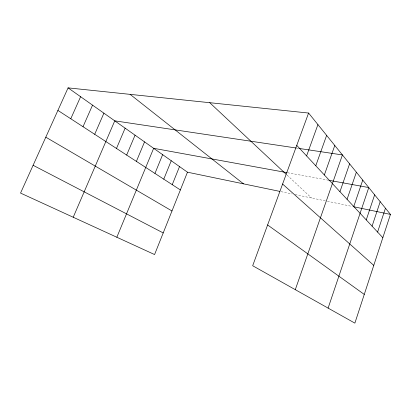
<?xml version="1.0" encoding="UTF-8"?>
<svg xmlns="http://www.w3.org/2000/svg" width="411" height="411" viewBox="0 0 411 411"><rect width="100%" height="100%" fill="white"/><g stroke="black" fill="none" stroke-linecap="round" stroke-linejoin="round"><path stroke-width="0.31" stroke-dasharray="2.06 1.54" d="M296.994 148.13L298.252 148.32M287.582 172.743L328.307 180.172M281.037 191.649L292.062 193.941M295.119 194.578L325.574 200.907M327.397 201.287L352.278 206.461M287.084 175.107L311.528 197.989"/><path stroke-width="0.62" d="M308.594 113.051L390.45 214.398L354.873 323.133L252.678 265.737L308.594 113.051L68.082 87.867L20.55 193.088L154.577 254.553L187.462 172.194L68.082 87.867M377.596 232.081L385.456 208.213M372.078 226.163L380.196 201.698M366.252 219.911L374.642 194.824M328.112 308.106L368.775 187.56L328.934 180.29M353.763 206.517L362.749 180.1M347.064 199.33L356.368 172.199M339.954 191.701L349.607 163.83M295.293 289.673L342.425 154.937L298.879 148.412M324.356 174.968L334.78 145.473M315.771 165.761L326.632 135.378M306.596 155.918L317.924 124.6M172.24 184.667L179.525 166.583M163.768 179.165L171.253 160.742M154.942 173.432L162.638 154.654M116.837 237.245L153.652 148.309L286.955 172.63M136.395 161.389L144.549 141.877M126.66 155.06L135.055 135.173M116.483 148.453L125.134 128.165M73.22 217.239L114.761 120.839L296.362 148.037M94.7 134.305L103.906 113.169M83.022 126.722L92.537 105.139M70.774 118.764L80.607 96.713M187.462 172.194L279.804 191.392M353.491 206.712L390.45 214.398M33.106 165.289L163.208 232.929M45.806 137.182L171.978 210.966M57.905 110.405L180.372 189.949M267.612 224.951L364.264 294.42M130.117 94.36L243.502 183.845M282.593 184.041L373.769 265.372M209.733 102.699L286.154 174.238M296.757 145.366L382.826 237.692"/></g></svg>
